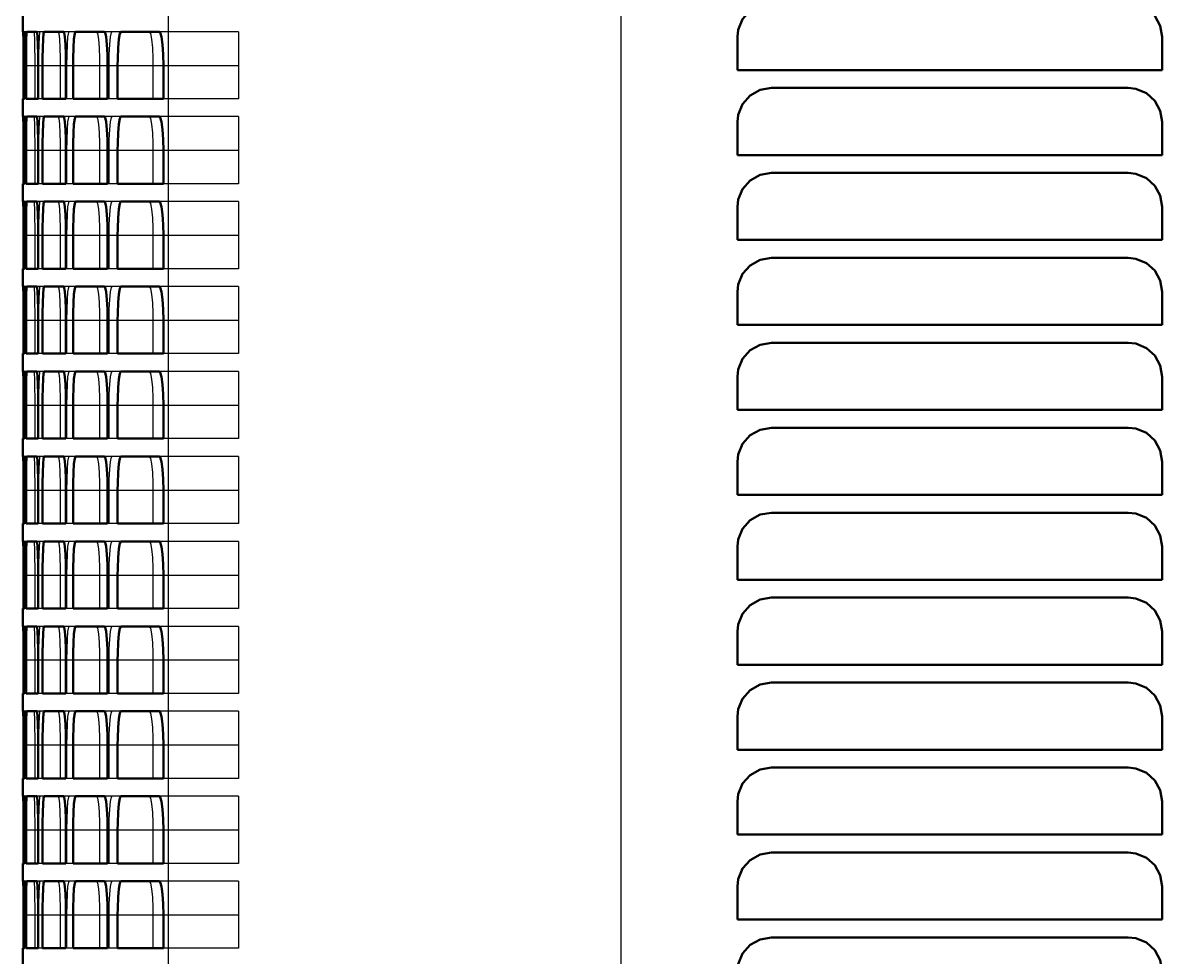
# Model space of a CAD drawing. Header units: inches. Extents: x 0 to 44.8, y 0 to 41.5.
# Drawn here: x 0.23 to 6.94, y 15.13 to 20.63 of the extents above; entities that cross this region are included whole.
import ezdxf

# ---------------------------------------------------------------- set-up
doc = ezdxf.new("R2010")
doc.units = ezdxf.units.IN
doc.header["$MEASUREMENT"] = 0
doc.linetypes.add('Dashed', pattern=[2, 1, -1])
for name, color, linetype, lineweight in [('AM_0', 7, 'Continuous', 50), ('AM_4', 3, 'Continuous', 25), ('AM_9', 6, 'Dashed', 25)]:
    doc.layers.add(name, color=color, linetype=linetype, lineweight=lineweight)

msp = doc.modelspace()

# ---------------------------------------------------------------- linework, layer by layer
at = {"layer": 'AM_0'}
for p, q in [((0.23, 20.686), (0.23, 20.581)), ((0.23727, 20.581), (0.23, 20.581)), ((0.31284, 20.581), (0.25301, 20.581)), ((0.4706, 20.581), (0.35552, 20.581)), ((0.71089, 20.581), (0.5403, 20.581)), ((1.0342, 20.581), (0.80776, 20.581)), ((4.436, 20.55), (4.436, 20.355)), ((6.936, 20.355), (6.936, 20.55)), ((0.23407, 20.381), (0.23407, 20.186)), ((0.23965, 20.186), (0.23965, 20.381)), ((0.24925, 20.381), (0.24925, 20.186)), ((0.32047, 20.186), (0.32047, 20.381)), ((0.34649, 20.381), (0.34649, 20.186)), ((0.48351, 20.186), (0.48351, 20.381)), ((0.526, 20.381), (0.526, 20.186)), ((0.72909, 20.186), (0.72909, 20.381)), ((0.78815, 20.381), (0.78815, 20.186)), ((1.05774, 20.186), (1.05774, 20.381)), ((4.436, 20.355), (6.936, 20.355)), ((0.23, 20.186), (0.23965, 20.186)), ((0.23, 20.186), (0.23, 20.081)), ((0.24925, 20.186), (0.32047, 20.186)), ((0.34649, 20.186), (0.48351, 20.186)), ((0.526, 20.186), (0.72909, 20.186)), ((0.78815, 20.186), (1.05774, 20.186)), ((6.736, 20.25), (4.636, 20.25)), ((0.23727, 20.081), (0.23, 20.081)), ((0.31284, 20.081), (0.25301, 20.081)), ((0.4706, 20.081), (0.35552, 20.081)), ((0.71089, 20.081), (0.5403, 20.081)), ((1.0342, 20.081), (0.80776, 20.081)), ((4.436, 20.05), (4.436, 19.855)), ((6.936, 19.855), (6.936, 20.05)), ((0.23407, 19.881), (0.23407, 19.686)), ((0.23965, 19.686), (0.23965, 19.881)), ((0.24925, 19.881), (0.24925, 19.686)), ((0.32047, 19.686), (0.32047, 19.881)), ((0.34649, 19.881), (0.34649, 19.686)), ((0.48351, 19.686), (0.48351, 19.881)), ((0.526, 19.881), (0.526, 19.686)), ((0.72909, 19.686), (0.72909, 19.881)), ((0.78815, 19.881), (0.78815, 19.686)), ((1.05774, 19.686), (1.05774, 19.881)), ((4.436, 19.855), (6.936, 19.855)), ((6.736, 19.75), (4.636, 19.75)), ((0.23, 19.686), (0.23965, 19.686)), ((0.23, 19.686), (0.23, 19.581)), ((0.24925, 19.686), (0.32047, 19.686)), ((0.34649, 19.686), (0.48351, 19.686)), ((0.526, 19.686), (0.72909, 19.686)), ((0.78815, 19.686), (1.05774, 19.686)), ((0.23727, 19.581), (0.23, 19.581)), ((0.31284, 19.581), (0.25301, 19.581)), ((0.4706, 19.581), (0.35552, 19.581)), ((0.71089, 19.581), (0.5403, 19.581)), ((1.0342, 19.581), (0.80776, 19.581)), ((4.436, 19.55), (4.436, 19.355)), ((6.936, 19.355), (6.936, 19.55)), ((0.23407, 19.381), (0.23407, 19.186)), ((0.23965, 19.186), (0.23965, 19.381)), ((0.24925, 19.381), (0.24925, 19.186)), ((0.32047, 19.186), (0.32047, 19.381)), ((0.34649, 19.381), (0.34649, 19.186)), ((0.48351, 19.186), (0.48351, 19.381)), ((0.526, 19.381), (0.526, 19.186)), ((0.72909, 19.186), (0.72909, 19.381)), ((0.78815, 19.381), (0.78815, 19.186)), ((1.05774, 19.186), (1.05774, 19.381)), ((4.436, 19.355), (6.936, 19.355)), ((6.736, 19.25), (4.636, 19.25)), ((0.23, 19.186), (0.23965, 19.186)), ((0.23, 19.186), (0.23, 19.081)), ((0.24925, 19.186), (0.32047, 19.186)), ((0.34649, 19.186), (0.48351, 19.186)), ((0.526, 19.186), (0.72909, 19.186)), ((0.78815, 19.186), (1.05774, 19.186)), ((0.23727, 19.081), (0.23, 19.081)), ((0.31284, 19.081), (0.25301, 19.081)), ((0.4706, 19.081), (0.35552, 19.081)), ((0.71089, 19.081), (0.5403, 19.081)), ((1.0342, 19.081), (0.80776, 19.081)), ((4.436, 19.05), (4.436, 18.855)), ((6.936, 18.855), (6.936, 19.05)), ((0.23407, 18.881), (0.23407, 18.686)), ((0.23965, 18.686), (0.23965, 18.881)), ((0.24925, 18.881), (0.24925, 18.686)), ((0.32047, 18.686), (0.32047, 18.881)), ((0.34649, 18.881), (0.34649, 18.686)), ((0.48351, 18.686), (0.48351, 18.881)), ((0.526, 18.881), (0.526, 18.686)), ((0.72909, 18.686), (0.72909, 18.881)), ((0.78815, 18.881), (0.78815, 18.686)), ((1.05774, 18.686), (1.05774, 18.881)), ((4.436, 18.855), (6.936, 18.855)), ((6.736, 18.75), (4.636, 18.75)), ((0.23, 18.686), (0.23965, 18.686)), ((0.23, 18.686), (0.23, 18.581)), ((0.24925, 18.686), (0.32047, 18.686)), ((0.34649, 18.686), (0.48351, 18.686)), ((0.526, 18.686), (0.72909, 18.686)), ((0.78815, 18.686), (1.05774, 18.686)), ((0.23727, 18.581), (0.23, 18.581)), ((0.31284, 18.581), (0.25301, 18.581)), ((0.4706, 18.581), (0.35552, 18.581)), ((0.71089, 18.581), (0.5403, 18.581)), ((1.0342, 18.581), (0.80776, 18.581)), ((4.436, 18.55), (4.436, 18.355)), ((6.936, 18.355), (6.936, 18.55)), ((0.23407, 18.381), (0.23407, 18.186)), ((0.23965, 18.186), (0.23965, 18.381)), ((0.24925, 18.381), (0.24925, 18.186)), ((0.32047, 18.186), (0.32047, 18.381)), ((0.34649, 18.381), (0.34649, 18.186)), ((0.48351, 18.186), (0.48351, 18.381)), ((0.526, 18.381), (0.526, 18.186)), ((0.72909, 18.186), (0.72909, 18.381)), ((0.78815, 18.381), (0.78815, 18.186)), ((1.05774, 18.186), (1.05774, 18.381)), ((4.436, 18.355), (6.936, 18.355)), ((6.736, 18.25), (4.636, 18.25)), ((0.23, 18.186), (0.23965, 18.186)), ((0.23, 18.186), (0.23, 18.081)), ((0.24925, 18.186), (0.32047, 18.186)), ((0.34649, 18.186), (0.48351, 18.186)), ((0.526, 18.186), (0.72909, 18.186)), ((0.78815, 18.186), (1.05774, 18.186)), ((0.23727, 18.081), (0.23, 18.081)), ((0.31284, 18.081), (0.25301, 18.081)), ((0.4706, 18.081), (0.35552, 18.081)), ((0.71089, 18.081), (0.5403, 18.081)), ((1.0342, 18.081), (0.80776, 18.081)), ((4.436, 18.05), (4.436, 17.855)), ((6.936, 17.855), (6.936, 18.05)), ((0.23407, 17.881), (0.23407, 17.686)), ((0.23965, 17.686), (0.23965, 17.881)), ((0.24925, 17.881), (0.24925, 17.686)), ((0.32047, 17.686), (0.32047, 17.881)), ((0.34649, 17.881), (0.34649, 17.686)), ((0.48351, 17.686), (0.48351, 17.881)), ((0.526, 17.881), (0.526, 17.686)), ((0.72909, 17.686), (0.72909, 17.881)), ((0.78815, 17.881), (0.78815, 17.686)), ((1.05774, 17.686), (1.05774, 17.881)), ((4.436, 17.855), (6.936, 17.855)), ((6.736, 17.75), (4.636, 17.75)), ((0.23, 17.686), (0.23965, 17.686)), ((0.23, 17.686), (0.23, 17.581)), ((0.24925, 17.686), (0.32047, 17.686)), ((0.34649, 17.686), (0.48351, 17.686)), ((0.526, 17.686), (0.72909, 17.686)), ((0.78815, 17.686), (1.05774, 17.686)), ((0.23727, 17.581), (0.23, 17.581)), ((0.31284, 17.581), (0.25301, 17.581)), ((0.4706, 17.581), (0.35552, 17.581)), ((0.71089, 17.581), (0.5403, 17.581)), ((1.0342, 17.581), (0.80776, 17.581)), ((4.436, 17.55), (4.436, 17.355)), ((6.936, 17.355), (6.936, 17.55)), ((0.23407, 17.381), (0.23407, 17.186)), ((0.23965, 17.186), (0.23965, 17.381)), ((0.24925, 17.381), (0.24925, 17.186)), ((0.32047, 17.186), (0.32047, 17.381)), ((0.34649, 17.381), (0.34649, 17.186)), ((0.48351, 17.186), (0.48351, 17.381)), ((0.526, 17.381), (0.526, 17.186)), ((0.72909, 17.186), (0.72909, 17.381)), ((0.78815, 17.381), (0.78815, 17.186)), ((1.05774, 17.186), (1.05774, 17.381)), ((4.436, 17.355), (6.936, 17.355)), ((6.736, 17.25), (4.636, 17.25)), ((0.23, 17.186), (0.23965, 17.186)), ((0.23, 17.186), (0.23, 17.081)), ((0.24925, 17.186), (0.32047, 17.186)), ((0.34649, 17.186), (0.48351, 17.186)), ((0.526, 17.186), (0.72909, 17.186)), ((0.78815, 17.186), (1.05774, 17.186)), ((0.23727, 17.081), (0.23, 17.081)), ((0.31284, 17.081), (0.25301, 17.081)), ((0.4706, 17.081), (0.35552, 17.081)), ((0.71089, 17.081), (0.5403, 17.081)), ((1.0342, 17.081), (0.80776, 17.081)), ((4.436, 17.05), (4.436, 16.855)), ((6.936, 16.855), (6.936, 17.05)), ((0.23407, 16.881), (0.23407, 16.686)), ((0.23965, 16.686), (0.23965, 16.881)), ((0.24925, 16.881), (0.24925, 16.686)), ((0.32047, 16.686), (0.32047, 16.881)), ((0.34649, 16.881), (0.34649, 16.686)), ((0.48351, 16.686), (0.48351, 16.881)), ((0.526, 16.881), (0.526, 16.686)), ((0.72909, 16.686), (0.72909, 16.881)), ((0.78815, 16.881), (0.78815, 16.686)), ((1.05774, 16.686), (1.05774, 16.881)), ((4.436, 16.855), (6.936, 16.855)), ((6.736, 16.75), (4.636, 16.75)), ((0.23, 16.686), (0.23965, 16.686)), ((0.23, 16.686), (0.23, 16.581)), ((0.24925, 16.686), (0.32047, 16.686)), ((0.34649, 16.686), (0.48351, 16.686)), ((0.526, 16.686), (0.72909, 16.686)), ((0.78815, 16.686), (1.05774, 16.686)), ((0.23727, 16.581), (0.23, 16.581)), ((0.31284, 16.581), (0.25301, 16.581)), ((0.4706, 16.581), (0.35552, 16.581)), ((0.71089, 16.581), (0.5403, 16.581)), ((1.0342, 16.581), (0.80776, 16.581)), ((4.436, 16.55), (4.436, 16.355)), ((6.936, 16.355), (6.936, 16.55)), ((0.23407, 16.381), (0.23407, 16.186)), ((0.23965, 16.186), (0.23965, 16.381)), ((0.24925, 16.381), (0.24925, 16.186)), ((0.32047, 16.186), (0.32047, 16.381)), ((0.34649, 16.381), (0.34649, 16.186)), ((0.48351, 16.186), (0.48351, 16.381)), ((0.526, 16.381), (0.526, 16.186)), ((0.72909, 16.186), (0.72909, 16.381)), ((0.78815, 16.381), (0.78815, 16.186)), ((1.05774, 16.186), (1.05774, 16.381)), ((4.436, 16.355), (6.936, 16.355)), ((6.736, 16.25), (4.636, 16.25)), ((0.23, 16.186), (0.23965, 16.186)), ((0.23, 16.186), (0.23, 16.081)), ((0.24925, 16.186), (0.32047, 16.186)), ((0.34649, 16.186), (0.48351, 16.186)), ((0.526, 16.186), (0.72909, 16.186)), ((0.78815, 16.186), (1.05774, 16.186)), ((0.23727, 16.081), (0.23, 16.081)), ((0.31284, 16.081), (0.25301, 16.081)), ((0.4706, 16.081), (0.35552, 16.081)), ((0.71089, 16.081), (0.5403, 16.081)), ((1.0342, 16.081), (0.80776, 16.081)), ((4.436, 16.05), (4.436, 15.855)), ((6.936, 15.855), (6.936, 16.05)), ((0.23407, 15.881), (0.23407, 15.686)), ((0.23965, 15.686), (0.23965, 15.881)), ((0.24925, 15.881), (0.24925, 15.686)), ((0.32047, 15.686), (0.32047, 15.881)), ((0.34649, 15.881), (0.34649, 15.686)), ((0.48351, 15.686), (0.48351, 15.881)), ((0.526, 15.881), (0.526, 15.686)), ((0.72909, 15.686), (0.72909, 15.881)), ((0.78815, 15.881), (0.78815, 15.686)), ((1.05774, 15.686), (1.05774, 15.881)), ((4.436, 15.855), (6.936, 15.855)), ((6.736, 15.75), (4.636, 15.75)), ((0.23, 15.686), (0.23965, 15.686)), ((0.23, 15.686), (0.23, 15.581)), ((0.24925, 15.686), (0.32047, 15.686)), ((0.34649, 15.686), (0.48351, 15.686)), ((0.526, 15.686), (0.72909, 15.686)), ((0.78815, 15.686), (1.05774, 15.686)), ((0.23727, 15.581), (0.23, 15.581)), ((0.31284, 15.581), (0.25301, 15.581)), ((0.4706, 15.581), (0.35552, 15.581)), ((0.71089, 15.581), (0.5403, 15.581)), ((1.0342, 15.581), (0.80776, 15.581)), ((4.436, 15.55), (4.436, 15.355)), ((6.936, 15.355), (6.936, 15.55)), ((0.23407, 15.381), (0.23407, 15.186)), ((0.23965, 15.186), (0.23965, 15.381)), ((0.24925, 15.381), (0.24925, 15.186)), ((0.32047, 15.186), (0.32047, 15.381)), ((0.34649, 15.381), (0.34649, 15.186)), ((0.48351, 15.186), (0.48351, 15.381)), ((0.526, 15.381), (0.526, 15.186)), ((0.72909, 15.186), (0.72909, 15.381)), ((0.78815, 15.381), (0.78815, 15.186)), ((1.05774, 15.186), (1.05774, 15.381)), ((4.436, 15.355), (6.936, 15.355)), ((6.736, 15.25), (4.636, 15.25)), ((0.23, 15.186), (0.23965, 15.186)), ((0.23, 15.186), (0.23, 15.081)), ((0.24925, 15.186), (0.32047, 15.186)), ((0.34649, 15.186), (0.48351, 15.186)), ((0.526, 15.186), (0.72909, 15.186)), ((0.78815, 15.186), (1.05774, 15.186))]:
    msp.add_line(p, q, dxfattribs=at)
for points in [[(4.636, 20.75), (4.56948, 20.73861), (4.51045, 20.70569), (4.4658, 20.65503), (4.44061, 20.59268), (4.436, 20.55)], [(6.936, 20.55), (6.9248, 20.61599), (6.8925, 20.67453), (6.84268, 20.71917), (6.78074, 20.74493), (6.736, 20.75)], [(0.23258, 20.581), (0.23304, 20.56973), (0.23347, 20.53717), (0.23382, 20.48701), (0.23403, 20.4249), (0.23407, 20.381)], [(0.23965, 20.381), (0.23951, 20.4472), (0.2391, 20.50593), (0.23849, 20.55058), (0.23777, 20.57612), (0.23727, 20.581)], [(0.25301, 20.581), (0.25173, 20.56972), (0.25062, 20.53716), (0.2498, 20.48699), (0.24934, 20.42487), (0.24925, 20.381)], [(0.32047, 20.381), (0.32003, 20.44716), (0.31877, 20.50587), (0.31685, 20.55052), (0.31449, 20.57609), (0.31284, 20.581)], [(0.35552, 20.581), (0.35249, 20.56971), (0.34984, 20.5371), (0.34784, 20.48686), (0.34671, 20.42471), (0.34649, 20.381)], [(0.48351, 20.381), (0.48277, 20.4471), (0.48066, 20.50574), (0.47742, 20.55039), (0.47343, 20.57603), (0.4706, 20.581)], [(0.5403, 20.581), (0.53552, 20.56968), (0.53131, 20.53698), (0.52814, 20.48663), (0.52634, 20.42442), (0.526, 20.381)], [(0.72909, 20.381), (0.72806, 20.44699), (0.7251, 20.50555), (0.72055, 20.55019), (0.71493, 20.57594), (0.71089, 20.581)], [(0.80776, 20.581), (0.80121, 20.56964), (0.79543, 20.53681), (0.79107, 20.48628), (0.78861, 20.424), (0.78815, 20.381)], [(1.05774, 20.381), (1.05641, 20.44686), (1.05261, 20.50529), (1.04676, 20.54993), (1.03949, 20.57583), (1.0342, 20.581)], [(4.636, 20.25), (4.56948, 20.23861), (4.51045, 20.20569), (4.4658, 20.15503), (4.44061, 20.09268), (4.436, 20.05)], [(6.936, 20.05), (6.9248, 20.11599), (6.8925, 20.17453), (6.84268, 20.21917), (6.78074, 20.24493), (6.736, 20.25)], [(0.23258, 20.081), (0.23304, 20.06973), (0.23347, 20.03717), (0.23382, 19.98701), (0.23403, 19.9249), (0.23407, 19.881)], [(0.23965, 19.881), (0.23951, 19.9472), (0.2391, 20.00593), (0.23849, 20.05058), (0.23777, 20.07612), (0.23727, 20.081)], [(0.25301, 20.081), (0.25173, 20.06972), (0.25062, 20.03716), (0.2498, 19.98699), (0.24934, 19.92487), (0.24925, 19.881)], [(0.32047, 19.881), (0.32003, 19.94716), (0.31877, 20.00587), (0.31685, 20.05052), (0.31449, 20.07609), (0.31284, 20.081)], [(0.35552, 20.081), (0.35249, 20.06971), (0.34984, 20.0371), (0.34784, 19.98686), (0.34671, 19.92471), (0.34649, 19.881)], [(0.48351, 19.881), (0.48277, 19.9471), (0.48066, 20.00574), (0.47742, 20.05039), (0.47343, 20.07603), (0.4706, 20.081)], [(0.5403, 20.081), (0.53552, 20.06968), (0.53131, 20.03698), (0.52814, 19.98663), (0.52634, 19.92442), (0.526, 19.881)], [(0.72909, 19.881), (0.72806, 19.94699), (0.7251, 20.00555), (0.72055, 20.05019), (0.71493, 20.07594), (0.71089, 20.081)], [(0.80776, 20.081), (0.80121, 20.06964), (0.79543, 20.03681), (0.79107, 19.98628), (0.78861, 19.924), (0.78815, 19.881)], [(1.05774, 19.881), (1.05641, 19.94686), (1.05261, 20.00529), (1.04676, 20.04993), (1.03949, 20.07583), (1.0342, 20.081)], [(4.636, 19.75), (4.56948, 19.73861), (4.51045, 19.70569), (4.4658, 19.65503), (4.44061, 19.59268), (4.436, 19.55)], [(6.936, 19.55), (6.9248, 19.61599), (6.8925, 19.67453), (6.84268, 19.71917), (6.78074, 19.74493), (6.736, 19.75)], [(0.23258, 19.581), (0.23304, 19.56973), (0.23347, 19.53717), (0.23382, 19.48701), (0.23403, 19.4249), (0.23407, 19.381)], [(0.23965, 19.381), (0.23951, 19.4472), (0.2391, 19.50593), (0.23849, 19.55058), (0.23777, 19.57612), (0.23727, 19.581)], [(0.25301, 19.581), (0.25173, 19.56972), (0.25062, 19.53716), (0.2498, 19.48699), (0.24934, 19.42487), (0.24925, 19.381)], [(0.32047, 19.381), (0.32003, 19.44716), (0.31877, 19.50587), (0.31685, 19.55052), (0.31449, 19.57609), (0.31284, 19.581)], [(0.35552, 19.581), (0.35249, 19.56971), (0.34984, 19.5371), (0.34784, 19.48686), (0.34671, 19.42471), (0.34649, 19.381)], [(0.48351, 19.381), (0.48277, 19.4471), (0.48066, 19.50574), (0.47742, 19.55039), (0.47343, 19.57603), (0.4706, 19.581)], [(0.5403, 19.581), (0.53552, 19.56968), (0.53131, 19.53698), (0.52814, 19.48663), (0.52634, 19.42442), (0.526, 19.381)], [(0.72909, 19.381), (0.72806, 19.44699), (0.7251, 19.50555), (0.72055, 19.55019), (0.71493, 19.57594), (0.71089, 19.581)], [(0.80776, 19.581), (0.80121, 19.56964), (0.79543, 19.53681), (0.79107, 19.48628), (0.78861, 19.424), (0.78815, 19.381)], [(1.05774, 19.381), (1.05641, 19.44686), (1.05261, 19.50529), (1.04676, 19.54993), (1.03949, 19.57583), (1.0342, 19.581)], [(4.636, 19.25), (4.56948, 19.23861), (4.51045, 19.20569), (4.4658, 19.15503), (4.44061, 19.09268), (4.436, 19.05)], [(6.936, 19.05), (6.9248, 19.11599), (6.8925, 19.17453), (6.84268, 19.21917), (6.78074, 19.24493), (6.736, 19.25)], [(0.23258, 19.081), (0.23304, 19.06973), (0.23347, 19.03717), (0.23382, 18.98701), (0.23403, 18.9249), (0.23407, 18.881)], [(0.23965, 18.881), (0.23951, 18.9472), (0.2391, 19.00593), (0.23849, 19.05058), (0.23777, 19.07612), (0.23727, 19.081)], [(0.25301, 19.081), (0.25173, 19.06972), (0.25062, 19.03716), (0.2498, 18.98699), (0.24934, 18.92487), (0.24925, 18.881)], [(0.32047, 18.881), (0.32003, 18.94716), (0.31877, 19.00587), (0.31685, 19.05052), (0.31449, 19.07609), (0.31284, 19.081)], [(0.35552, 19.081), (0.35249, 19.06971), (0.34984, 19.0371), (0.34784, 18.98686), (0.34671, 18.92471), (0.34649, 18.881)], [(0.48351, 18.881), (0.48277, 18.9471), (0.48066, 19.00574), (0.47742, 19.05039), (0.47343, 19.07603), (0.4706, 19.081)], [(0.5403, 19.081), (0.53552, 19.06968), (0.53131, 19.03698), (0.52814, 18.98663), (0.52634, 18.92442), (0.526, 18.881)], [(0.72909, 18.881), (0.72806, 18.94699), (0.7251, 19.00555), (0.72055, 19.05019), (0.71493, 19.07594), (0.71089, 19.081)], [(0.80776, 19.081), (0.80121, 19.06964), (0.79543, 19.03681), (0.79107, 18.98628), (0.78861, 18.924), (0.78815, 18.881)], [(1.05774, 18.881), (1.05641, 18.94686), (1.05261, 19.00529), (1.04676, 19.04993), (1.03949, 19.07583), (1.0342, 19.081)], [(4.636, 18.75), (4.56948, 18.73861), (4.51045, 18.70569), (4.4658, 18.65503), (4.44061, 18.59268), (4.436, 18.55)], [(6.936, 18.55), (6.9248, 18.61599), (6.8925, 18.67453), (6.84268, 18.71917), (6.78074, 18.74493), (6.736, 18.75)], [(0.23258, 18.581), (0.23304, 18.56973), (0.23347, 18.53717), (0.23382, 18.48701), (0.23403, 18.4249), (0.23407, 18.381)], [(0.23965, 18.381), (0.23951, 18.4472), (0.2391, 18.50593), (0.23849, 18.55058), (0.23777, 18.57612), (0.23727, 18.581)], [(0.25301, 18.581), (0.25173, 18.56972), (0.25062, 18.53716), (0.2498, 18.48699), (0.24934, 18.42487), (0.24925, 18.381)], [(0.32047, 18.381), (0.32003, 18.44716), (0.31877, 18.50587), (0.31685, 18.55052), (0.31449, 18.57609), (0.31284, 18.581)], [(0.35552, 18.581), (0.35249, 18.56971), (0.34984, 18.5371), (0.34784, 18.48686), (0.34671, 18.42471), (0.34649, 18.381)], [(0.48351, 18.381), (0.48277, 18.4471), (0.48066, 18.50574), (0.47742, 18.55039), (0.47343, 18.57603), (0.4706, 18.581)], [(0.5403, 18.581), (0.53552, 18.56968), (0.53131, 18.53698), (0.52814, 18.48663), (0.52634, 18.42442), (0.526, 18.381)], [(0.72909, 18.381), (0.72806, 18.44699), (0.7251, 18.50555), (0.72055, 18.55019), (0.71493, 18.57594), (0.71089, 18.581)], [(0.80776, 18.581), (0.80121, 18.56964), (0.79543, 18.53681), (0.79107, 18.48628), (0.78861, 18.424), (0.78815, 18.381)], [(1.05774, 18.381), (1.05641, 18.44686), (1.05261, 18.50529), (1.04676, 18.54993), (1.03949, 18.57583), (1.0342, 18.581)], [(4.636, 18.25), (4.56948, 18.23861), (4.51045, 18.20569), (4.4658, 18.15503), (4.44061, 18.09268), (4.436, 18.05)], [(6.936, 18.05), (6.9248, 18.11599), (6.8925, 18.17453), (6.84268, 18.21917), (6.78074, 18.24493), (6.736, 18.25)], [(0.23258, 18.081), (0.23304, 18.06973), (0.23347, 18.03717), (0.23382, 17.98701), (0.23403, 17.9249), (0.23407, 17.881)], [(0.23965, 17.881), (0.23951, 17.9472), (0.2391, 18.00593), (0.23849, 18.05058), (0.23777, 18.07612), (0.23727, 18.081)], [(0.25301, 18.081), (0.25173, 18.06972), (0.25062, 18.03716), (0.2498, 17.98699), (0.24934, 17.92487), (0.24925, 17.881)], [(0.32047, 17.881), (0.32003, 17.94716), (0.31877, 18.00587), (0.31685, 18.05052), (0.31449, 18.07609), (0.31284, 18.081)], [(0.35552, 18.081), (0.35249, 18.06971), (0.34984, 18.0371), (0.34784, 17.98686), (0.34671, 17.92471), (0.34649, 17.881)], [(0.48351, 17.881), (0.48277, 17.9471), (0.48066, 18.00574), (0.47742, 18.05039), (0.47343, 18.07603), (0.4706, 18.081)], [(0.5403, 18.081), (0.53552, 18.06968), (0.53131, 18.03698), (0.52814, 17.98663), (0.52634, 17.92442), (0.526, 17.881)], [(0.72909, 17.881), (0.72806, 17.94699), (0.7251, 18.00555), (0.72055, 18.05019), (0.71493, 18.07594), (0.71089, 18.081)], [(0.80776, 18.081), (0.80121, 18.06964), (0.79543, 18.03681), (0.79107, 17.98628), (0.78861, 17.924), (0.78815, 17.881)], [(1.05774, 17.881), (1.05641, 17.94686), (1.05261, 18.00529), (1.04676, 18.04993), (1.03949, 18.07583), (1.0342, 18.081)], [(4.636, 17.75), (4.56948, 17.73861), (4.51045, 17.70569), (4.4658, 17.65503), (4.44061, 17.59268), (4.436, 17.55)], [(6.936, 17.55), (6.9248, 17.61599), (6.8925, 17.67453), (6.84268, 17.71917), (6.78074, 17.74493), (6.736, 17.75)], [(0.23258, 17.581), (0.23304, 17.56973), (0.23347, 17.53717), (0.23382, 17.48701), (0.23403, 17.4249), (0.23407, 17.381)], [(0.23965, 17.381), (0.23951, 17.4472), (0.2391, 17.50593), (0.23849, 17.55058), (0.23777, 17.57612), (0.23727, 17.581)], [(0.25301, 17.581), (0.25173, 17.56972), (0.25062, 17.53716), (0.2498, 17.48699), (0.24934, 17.42487), (0.24925, 17.381)], [(0.32047, 17.381), (0.32003, 17.44716), (0.31877, 17.50587), (0.31685, 17.55052), (0.31449, 17.57609), (0.31284, 17.581)], [(0.35552, 17.581), (0.35249, 17.56971), (0.34984, 17.5371), (0.34784, 17.48686), (0.34671, 17.42471), (0.34649, 17.381)], [(0.48351, 17.381), (0.48277, 17.4471), (0.48066, 17.50574), (0.47742, 17.55039), (0.47343, 17.57603), (0.4706, 17.581)], [(0.5403, 17.581), (0.53552, 17.56968), (0.53131, 17.53698), (0.52814, 17.48663), (0.52634, 17.42442), (0.526, 17.381)], [(0.72909, 17.381), (0.72806, 17.44699), (0.7251, 17.50555), (0.72055, 17.55019), (0.71493, 17.57594), (0.71089, 17.581)], [(0.80776, 17.581), (0.80121, 17.56964), (0.79543, 17.53681), (0.79107, 17.48628), (0.78861, 17.424), (0.78815, 17.381)], [(1.05774, 17.381), (1.05641, 17.44686), (1.05261, 17.50529), (1.04676, 17.54993), (1.03949, 17.57583), (1.0342, 17.581)], [(4.636, 17.25), (4.56948, 17.23861), (4.51045, 17.20569), (4.4658, 17.15503), (4.44061, 17.09268), (4.436, 17.05)], [(6.936, 17.05), (6.9248, 17.11599), (6.8925, 17.17453), (6.84268, 17.21917), (6.78074, 17.24493), (6.736, 17.25)], [(0.23258, 17.081), (0.23304, 17.06973), (0.23347, 17.03717), (0.23382, 16.98701), (0.23403, 16.9249), (0.23407, 16.881)], [(0.23965, 16.881), (0.23951, 16.9472), (0.2391, 17.00593), (0.23849, 17.05058), (0.23777, 17.07612), (0.23727, 17.081)], [(0.25301, 17.081), (0.25173, 17.06972), (0.25062, 17.03716), (0.2498, 16.98699), (0.24934, 16.92487), (0.24925, 16.881)], [(0.32047, 16.881), (0.32003, 16.94716), (0.31877, 17.00587), (0.31685, 17.05052), (0.31449, 17.07609), (0.31284, 17.081)], [(0.35552, 17.081), (0.35249, 17.06971), (0.34984, 17.0371), (0.34784, 16.98686), (0.34671, 16.92471), (0.34649, 16.881)], [(0.48351, 16.881), (0.48277, 16.9471), (0.48066, 17.00574), (0.47742, 17.05039), (0.47343, 17.07603), (0.4706, 17.081)], [(0.5403, 17.081), (0.53552, 17.06968), (0.53131, 17.03698), (0.52814, 16.98663), (0.52634, 16.92442), (0.526, 16.881)], [(0.72909, 16.881), (0.72806, 16.94699), (0.7251, 17.00555), (0.72055, 17.05019), (0.71493, 17.07594), (0.71089, 17.081)], [(0.80776, 17.081), (0.80121, 17.06964), (0.79543, 17.03681), (0.79107, 16.98628), (0.78861, 16.924), (0.78815, 16.881)], [(1.05774, 16.881), (1.05641, 16.94686), (1.05261, 17.00529), (1.04676, 17.04993), (1.03949, 17.07583), (1.0342, 17.081)], [(4.636, 16.75), (4.56948, 16.73861), (4.51045, 16.70569), (4.4658, 16.65503), (4.44061, 16.59268), (4.436, 16.55)], [(6.936, 16.55), (6.9248, 16.61599), (6.8925, 16.67453), (6.84268, 16.71917), (6.78074, 16.74493), (6.736, 16.75)], [(0.23258, 16.581), (0.23304, 16.56973), (0.23347, 16.53717), (0.23382, 16.48701), (0.23403, 16.4249), (0.23407, 16.381)], [(0.23965, 16.381), (0.23951, 16.4472), (0.2391, 16.50593), (0.23849, 16.55058), (0.23777, 16.57612), (0.23727, 16.581)], [(0.25301, 16.581), (0.25173, 16.56972), (0.25062, 16.53716), (0.2498, 16.48699), (0.24934, 16.42487), (0.24925, 16.381)], [(0.32047, 16.381), (0.32003, 16.44716), (0.31877, 16.50587), (0.31685, 16.55052), (0.31449, 16.57609), (0.31284, 16.581)], [(0.35552, 16.581), (0.35249, 16.56971), (0.34984, 16.5371), (0.34784, 16.48686), (0.34671, 16.42471), (0.34649, 16.381)], [(0.48351, 16.381), (0.48277, 16.4471), (0.48066, 16.50574), (0.47742, 16.55039), (0.47343, 16.57603), (0.4706, 16.581)], [(0.5403, 16.581), (0.53552, 16.56968), (0.53131, 16.53698), (0.52814, 16.48663), (0.52634, 16.42442), (0.526, 16.381)], [(0.72909, 16.381), (0.72806, 16.44699), (0.7251, 16.50555), (0.72055, 16.55019), (0.71493, 16.57594), (0.71089, 16.581)], [(0.80776, 16.581), (0.80121, 16.56964), (0.79543, 16.53681), (0.79107, 16.48628), (0.78861, 16.424), (0.78815, 16.381)], [(1.05774, 16.381), (1.05641, 16.44686), (1.05261, 16.50529), (1.04676, 16.54993), (1.03949, 16.57583), (1.0342, 16.581)], [(4.636, 16.25), (4.56948, 16.23861), (4.51045, 16.20569), (4.4658, 16.15503), (4.44061, 16.09268), (4.436, 16.05)], [(6.936, 16.05), (6.9248, 16.11599), (6.8925, 16.17453), (6.84268, 16.21917), (6.78074, 16.24493), (6.736, 16.25)], [(0.23258, 16.081), (0.23304, 16.06973), (0.23347, 16.03717), (0.23382, 15.98701), (0.23403, 15.9249), (0.23407, 15.881)], [(0.23965, 15.881), (0.23951, 15.9472), (0.2391, 16.00593), (0.23849, 16.05058), (0.23777, 16.07612), (0.23727, 16.081)], [(0.25301, 16.081), (0.25173, 16.06972), (0.25062, 16.03716), (0.2498, 15.98699), (0.24934, 15.92487), (0.24925, 15.881)], [(0.32047, 15.881), (0.32003, 15.94716), (0.31877, 16.00587), (0.31685, 16.05052), (0.31449, 16.07609), (0.31284, 16.081)], [(0.35552, 16.081), (0.35249, 16.06971), (0.34984, 16.0371), (0.34784, 15.98686), (0.34671, 15.92471), (0.34649, 15.881)], [(0.48351, 15.881), (0.48277, 15.9471), (0.48066, 16.00574), (0.47742, 16.05039), (0.47343, 16.07603), (0.4706, 16.081)], [(0.5403, 16.081), (0.53552, 16.06968), (0.53131, 16.03698), (0.52814, 15.98663), (0.52634, 15.92442), (0.526, 15.881)], [(0.72909, 15.881), (0.72806, 15.94699), (0.7251, 16.00555), (0.72055, 16.05019), (0.71493, 16.07594), (0.71089, 16.081)], [(0.80776, 16.081), (0.80121, 16.06964), (0.79543, 16.03681), (0.79107, 15.98628), (0.78861, 15.924), (0.78815, 15.881)], [(1.05774, 15.881), (1.05641, 15.94686), (1.05261, 16.00529), (1.04676, 16.04993), (1.03949, 16.07583), (1.0342, 16.081)], [(4.636, 15.75), (4.56948, 15.73861), (4.51045, 15.70569), (4.4658, 15.65503), (4.44061, 15.59268), (4.436, 15.55)], [(6.936, 15.55), (6.9248, 15.61599), (6.8925, 15.67453), (6.84268, 15.71917), (6.78074, 15.74493), (6.736, 15.75)], [(0.23258, 15.581), (0.23304, 15.56973), (0.23347, 15.53717), (0.23382, 15.48701), (0.23403, 15.4249), (0.23407, 15.381)], [(0.23965, 15.381), (0.23951, 15.4472), (0.2391, 15.50593), (0.23849, 15.55058), (0.23777, 15.57612), (0.23727, 15.581)], [(0.25301, 15.581), (0.25173, 15.56972), (0.25062, 15.53716), (0.2498, 15.48699), (0.24934, 15.42487), (0.24925, 15.381)], [(0.32047, 15.381), (0.32003, 15.44716), (0.31877, 15.50587), (0.31685, 15.55052), (0.31449, 15.57609), (0.31284, 15.581)], [(0.35552, 15.581), (0.35249, 15.56971), (0.34984, 15.5371), (0.34784, 15.48686), (0.34671, 15.42471), (0.34649, 15.381)], [(0.48351, 15.381), (0.48277, 15.4471), (0.48066, 15.50574), (0.47742, 15.55039), (0.47343, 15.57603), (0.4706, 15.581)], [(0.5403, 15.581), (0.53552, 15.56968), (0.53131, 15.53698), (0.52814, 15.48663), (0.52634, 15.42442), (0.526, 15.381)], [(0.72909, 15.381), (0.72806, 15.44699), (0.7251, 15.50555), (0.72055, 15.55019), (0.71493, 15.57594), (0.71089, 15.581)], [(0.80776, 15.581), (0.80121, 15.56964), (0.79543, 15.53681), (0.79107, 15.48628), (0.78861, 15.424), (0.78815, 15.381)], [(1.05774, 15.381), (1.05641, 15.44686), (1.05261, 15.50529), (1.04676, 15.54993), (1.03949, 15.57583), (1.0342, 15.581)], [(4.636, 15.25), (4.56948, 15.23861), (4.51045, 15.20569), (4.4658, 15.15503), (4.44061, 15.09268), (4.436, 15.05)], [(6.936, 15.05), (6.9248, 15.11599), (6.8925, 15.17453), (6.84268, 15.21917), (6.78074, 15.24493), (6.736, 15.25)]]:
    msp.add_lwpolyline(points, dxfattribs=at)
at = {"layer": 'AM_4'}
for p, q in [((1.08584, 41.5), (1.08584, 1.625)), ((3.7489, 41.5), (3.7489, 1.625)), ((0.23965, 20.381), (0.23407, 20.381)), ((0.32047, 20.381), (0.24925, 20.381)), ((0.48351, 20.381), (0.34649, 20.381)), ((0.72909, 20.381), (0.526, 20.381)), ((1.05774, 20.381), (0.78815, 20.381)), ((0.23965, 19.881), (0.23407, 19.881)), ((0.32047, 19.881), (0.24925, 19.881)), ((0.48351, 19.881), (0.34649, 19.881)), ((0.72909, 19.881), (0.526, 19.881)), ((1.05774, 19.881), (0.78815, 19.881)), ((0.23965, 19.381), (0.23407, 19.381)), ((0.32047, 19.381), (0.24925, 19.381)), ((0.48351, 19.381), (0.34649, 19.381)), ((0.72909, 19.381), (0.526, 19.381)), ((1.05774, 19.381), (0.78815, 19.381)), ((0.23965, 18.881), (0.23407, 18.881)), ((0.32047, 18.881), (0.24925, 18.881)), ((0.48351, 18.881), (0.34649, 18.881)), ((0.72909, 18.881), (0.526, 18.881)), ((1.05774, 18.881), (0.78815, 18.881)), ((0.23965, 18.381), (0.23407, 18.381)), ((0.32047, 18.381), (0.24925, 18.381)), ((0.48351, 18.381), (0.34649, 18.381)), ((0.72909, 18.381), (0.526, 18.381)), ((1.05774, 18.381), (0.78815, 18.381)), ((0.23965, 17.881), (0.23407, 17.881)), ((0.32047, 17.881), (0.24925, 17.881)), ((0.48351, 17.881), (0.34649, 17.881)), ((0.72909, 17.881), (0.526, 17.881)), ((1.05774, 17.881), (0.78815, 17.881)), ((0.23965, 17.381), (0.23407, 17.381)), ((0.32047, 17.381), (0.24925, 17.381)), ((0.48351, 17.381), (0.34649, 17.381)), ((0.72909, 17.381), (0.526, 17.381)), ((1.05774, 17.381), (0.78815, 17.381)), ((0.23965, 16.881), (0.23407, 16.881)), ((0.32047, 16.881), (0.24925, 16.881)), ((0.48351, 16.881), (0.34649, 16.881)), ((0.72909, 16.881), (0.526, 16.881)), ((1.05774, 16.881), (0.78815, 16.881)), ((0.23965, 16.381), (0.23407, 16.381)), ((0.32047, 16.381), (0.24925, 16.381)), ((0.48351, 16.381), (0.34649, 16.381)), ((0.72909, 16.381), (0.526, 16.381)), ((1.05774, 16.381), (0.78815, 16.381)), ((0.23965, 15.881), (0.23407, 15.881)), ((0.32047, 15.881), (0.24925, 15.881)), ((0.48351, 15.881), (0.34649, 15.881)), ((0.72909, 15.881), (0.526, 15.881)), ((1.05774, 15.881), (0.78815, 15.881)), ((0.23965, 15.381), (0.23407, 15.381)), ((0.32047, 15.381), (0.24925, 15.381)), ((0.48351, 15.381), (0.34649, 15.381)), ((0.72909, 15.381), (0.526, 15.381)), ((1.05774, 15.381), (0.78815, 15.381))]:
    msp.add_line(p, q, dxfattribs=at)
at = {"layer": 'AM_9'}
for p, q in [((0.25301, 20.581), (0.23727, 20.581)), ((0.35552, 20.581), (0.31284, 20.581)), ((0.5403, 20.581), (0.4706, 20.581)), ((0.80776, 20.581), (0.71089, 20.581)), ((1.5, 20.581), (1.0342, 20.581)), ((1.5, 20.581), (1.5, 20.186)), ((0.24925, 20.381), (0.23965, 20.381)), ((0.24087, 20.186), (0.24087, 20.381)), ((0.30091, 20.381), (0.30091, 20.186)), ((0.34649, 20.381), (0.32047, 20.381)), ((0.32414, 20.186), (0.32414, 20.381)), ((0.44993, 20.381), (0.44993, 20.186)), ((0.526, 20.381), (0.48351, 20.381)), ((0.48962, 20.186), (0.48962, 20.381)), ((0.68143, 20.381), (0.68143, 20.186)), ((0.78815, 20.381), (0.72909, 20.381)), ((0.73767, 20.186), (0.73767, 20.381)), ((0.99589, 20.381), (0.99589, 20.186)), ((1.5, 20.381), (1.05774, 20.381)), ((0.24925, 20.186), (0.23965, 20.186)), ((0.34649, 20.186), (0.32047, 20.186)), ((0.526, 20.186), (0.48351, 20.186)), ((0.78815, 20.186), (0.72909, 20.186)), ((1.5, 20.186), (1.05774, 20.186)), ((0.25301, 20.081), (0.23727, 20.081)), ((0.35552, 20.081), (0.31284, 20.081)), ((0.5403, 20.081), (0.4706, 20.081)), ((0.80776, 20.081), (0.71089, 20.081)), ((1.5, 20.081), (1.0342, 20.081)), ((1.5, 20.081), (1.5, 19.686)), ((0.24925, 19.881), (0.23965, 19.881)), ((0.24087, 19.686), (0.24087, 19.881)), ((0.30091, 19.881), (0.30091, 19.686)), ((0.34649, 19.881), (0.32047, 19.881)), ((0.32414, 19.686), (0.32414, 19.881)), ((0.44993, 19.881), (0.44993, 19.686)), ((0.526, 19.881), (0.48351, 19.881)), ((0.48962, 19.686), (0.48962, 19.881)), ((0.68143, 19.881), (0.68143, 19.686)), ((0.78815, 19.881), (0.72909, 19.881)), ((0.73767, 19.686), (0.73767, 19.881)), ((0.99589, 19.881), (0.99589, 19.686)), ((1.5, 19.881), (1.05774, 19.881)), ((0.24925, 19.686), (0.23965, 19.686)), ((0.34649, 19.686), (0.32047, 19.686)), ((0.526, 19.686), (0.48351, 19.686)), ((0.78815, 19.686), (0.72909, 19.686)), ((1.5, 19.686), (1.05774, 19.686)), ((0.25301, 19.581), (0.23727, 19.581)), ((0.35552, 19.581), (0.31284, 19.581)), ((0.5403, 19.581), (0.4706, 19.581)), ((0.80776, 19.581), (0.71089, 19.581)), ((1.5, 19.581), (1.0342, 19.581)), ((1.5, 19.581), (1.5, 19.186)), ((0.24925, 19.381), (0.23965, 19.381)), ((0.24087, 19.186), (0.24087, 19.381)), ((0.30091, 19.381), (0.30091, 19.186)), ((0.34649, 19.381), (0.32047, 19.381)), ((0.32414, 19.186), (0.32414, 19.381)), ((0.44993, 19.381), (0.44993, 19.186)), ((0.526, 19.381), (0.48351, 19.381)), ((0.48962, 19.186), (0.48962, 19.381)), ((0.68143, 19.381), (0.68143, 19.186)), ((0.78815, 19.381), (0.72909, 19.381)), ((0.73767, 19.186), (0.73767, 19.381)), ((0.99589, 19.381), (0.99589, 19.186)), ((1.5, 19.381), (1.05774, 19.381)), ((0.24925, 19.186), (0.23965, 19.186)), ((0.34649, 19.186), (0.32047, 19.186)), ((0.526, 19.186), (0.48351, 19.186)), ((0.78815, 19.186), (0.72909, 19.186)), ((1.5, 19.186), (1.05774, 19.186)), ((0.25301, 19.081), (0.23727, 19.081)), ((0.35552, 19.081), (0.31284, 19.081)), ((0.5403, 19.081), (0.4706, 19.081)), ((0.80776, 19.081), (0.71089, 19.081)), ((1.5, 19.081), (1.0342, 19.081)), ((1.5, 19.081), (1.5, 18.686)), ((0.24925, 18.881), (0.23965, 18.881)), ((0.24087, 18.686), (0.24087, 18.881)), ((0.30091, 18.881), (0.30091, 18.686)), ((0.34649, 18.881), (0.32047, 18.881)), ((0.32414, 18.686), (0.32414, 18.881)), ((0.44993, 18.881), (0.44993, 18.686)), ((0.526, 18.881), (0.48351, 18.881)), ((0.48962, 18.686), (0.48962, 18.881)), ((0.68143, 18.881), (0.68143, 18.686)), ((0.78815, 18.881), (0.72909, 18.881)), ((0.73767, 18.686), (0.73767, 18.881)), ((0.99589, 18.881), (0.99589, 18.686)), ((1.5, 18.881), (1.05774, 18.881)), ((0.24925, 18.686), (0.23965, 18.686)), ((0.34649, 18.686), (0.32047, 18.686)), ((0.526, 18.686), (0.48351, 18.686)), ((0.78815, 18.686), (0.72909, 18.686)), ((1.5, 18.686), (1.05774, 18.686)), ((0.25301, 18.581), (0.23727, 18.581)), ((0.35552, 18.581), (0.31284, 18.581)), ((0.5403, 18.581), (0.4706, 18.581)), ((0.80776, 18.581), (0.71089, 18.581)), ((1.5, 18.581), (1.0342, 18.581)), ((1.5, 18.581), (1.5, 18.186)), ((0.24925, 18.381), (0.23965, 18.381)), ((0.24087, 18.186), (0.24087, 18.381)), ((0.30091, 18.381), (0.30091, 18.186)), ((0.34649, 18.381), (0.32047, 18.381)), ((0.32414, 18.186), (0.32414, 18.381)), ((0.44993, 18.381), (0.44993, 18.186)), ((0.526, 18.381), (0.48351, 18.381)), ((0.48962, 18.186), (0.48962, 18.381)), ((0.68143, 18.381), (0.68143, 18.186)), ((0.78815, 18.381), (0.72909, 18.381)), ((0.73767, 18.186), (0.73767, 18.381)), ((0.99589, 18.381), (0.99589, 18.186)), ((1.5, 18.381), (1.05774, 18.381)), ((0.24925, 18.186), (0.23965, 18.186)), ((0.34649, 18.186), (0.32047, 18.186)), ((0.526, 18.186), (0.48351, 18.186)), ((0.78815, 18.186), (0.72909, 18.186)), ((1.5, 18.186), (1.05774, 18.186)), ((0.25301, 18.081), (0.23727, 18.081)), ((0.35552, 18.081), (0.31284, 18.081)), ((0.5403, 18.081), (0.4706, 18.081)), ((0.80776, 18.081), (0.71089, 18.081)), ((1.5, 18.081), (1.0342, 18.081)), ((1.5, 18.081), (1.5, 17.686)), ((0.24925, 17.881), (0.23965, 17.881)), ((0.24087, 17.686), (0.24087, 17.881)), ((0.30091, 17.881), (0.30091, 17.686)), ((0.34649, 17.881), (0.32047, 17.881)), ((0.32414, 17.686), (0.32414, 17.881)), ((0.44993, 17.881), (0.44993, 17.686)), ((0.526, 17.881), (0.48351, 17.881)), ((0.48962, 17.686), (0.48962, 17.881)), ((0.68143, 17.881), (0.68143, 17.686)), ((0.78815, 17.881), (0.72909, 17.881)), ((0.73767, 17.686), (0.73767, 17.881)), ((0.99589, 17.881), (0.99589, 17.686)), ((1.5, 17.881), (1.05774, 17.881)), ((0.24925, 17.686), (0.23965, 17.686)), ((0.34649, 17.686), (0.32047, 17.686)), ((0.526, 17.686), (0.48351, 17.686)), ((0.78815, 17.686), (0.72909, 17.686)), ((1.5, 17.686), (1.05774, 17.686)), ((0.25301, 17.581), (0.23727, 17.581)), ((0.35552, 17.581), (0.31284, 17.581)), ((0.5403, 17.581), (0.4706, 17.581)), ((0.80776, 17.581), (0.71089, 17.581)), ((1.5, 17.581), (1.0342, 17.581)), ((1.5, 17.581), (1.5, 17.186)), ((0.24925, 17.381), (0.23965, 17.381)), ((0.24087, 17.186), (0.24087, 17.381)), ((0.30091, 17.381), (0.30091, 17.186)), ((0.34649, 17.381), (0.32047, 17.381)), ((0.32414, 17.186), (0.32414, 17.381)), ((0.44993, 17.381), (0.44993, 17.186)), ((0.526, 17.381), (0.48351, 17.381)), ((0.48962, 17.186), (0.48962, 17.381)), ((0.68143, 17.381), (0.68143, 17.186)), ((0.78815, 17.381), (0.72909, 17.381)), ((0.73767, 17.186), (0.73767, 17.381)), ((0.99589, 17.381), (0.99589, 17.186)), ((1.5, 17.381), (1.05774, 17.381)), ((0.24925, 17.186), (0.23965, 17.186)), ((0.34649, 17.186), (0.32047, 17.186)), ((0.526, 17.186), (0.48351, 17.186)), ((0.78815, 17.186), (0.72909, 17.186)), ((1.5, 17.186), (1.05774, 17.186)), ((0.25301, 17.081), (0.23727, 17.081)), ((0.35552, 17.081), (0.31284, 17.081)), ((0.5403, 17.081), (0.4706, 17.081)), ((0.80776, 17.081), (0.71089, 17.081)), ((1.5, 17.081), (1.0342, 17.081)), ((1.5, 17.081), (1.5, 16.686)), ((0.24925, 16.881), (0.23965, 16.881)), ((0.24087, 16.686), (0.24087, 16.881)), ((0.30091, 16.881), (0.30091, 16.686)), ((0.34649, 16.881), (0.32047, 16.881)), ((0.32414, 16.686), (0.32414, 16.881)), ((0.44993, 16.881), (0.44993, 16.686)), ((0.526, 16.881), (0.48351, 16.881)), ((0.48962, 16.686), (0.48962, 16.881)), ((0.68143, 16.881), (0.68143, 16.686)), ((0.78815, 16.881), (0.72909, 16.881)), ((0.73767, 16.686), (0.73767, 16.881)), ((0.99589, 16.881), (0.99589, 16.686)), ((1.5, 16.881), (1.05774, 16.881)), ((0.24925, 16.686), (0.23965, 16.686)), ((0.34649, 16.686), (0.32047, 16.686)), ((0.526, 16.686), (0.48351, 16.686)), ((0.78815, 16.686), (0.72909, 16.686)), ((1.5, 16.686), (1.05774, 16.686)), ((0.25301, 16.581), (0.23727, 16.581)), ((0.35552, 16.581), (0.31284, 16.581)), ((0.5403, 16.581), (0.4706, 16.581)), ((0.80776, 16.581), (0.71089, 16.581)), ((1.5, 16.581), (1.0342, 16.581)), ((1.5, 16.581), (1.5, 16.186)), ((0.24925, 16.381), (0.23965, 16.381)), ((0.24087, 16.186), (0.24087, 16.381)), ((0.30091, 16.381), (0.30091, 16.186)), ((0.34649, 16.381), (0.32047, 16.381)), ((0.32414, 16.186), (0.32414, 16.381)), ((0.44993, 16.381), (0.44993, 16.186)), ((0.526, 16.381), (0.48351, 16.381)), ((0.48962, 16.186), (0.48962, 16.381)), ((0.68143, 16.381), (0.68143, 16.186)), ((0.78815, 16.381), (0.72909, 16.381)), ((0.73767, 16.186), (0.73767, 16.381)), ((0.99589, 16.381), (0.99589, 16.186)), ((1.5, 16.381), (1.05774, 16.381)), ((0.24925, 16.186), (0.23965, 16.186)), ((0.34649, 16.186), (0.32047, 16.186)), ((0.526, 16.186), (0.48351, 16.186)), ((0.78815, 16.186), (0.72909, 16.186)), ((1.5, 16.186), (1.05774, 16.186)), ((0.25301, 16.081), (0.23727, 16.081)), ((0.35552, 16.081), (0.31284, 16.081)), ((0.5403, 16.081), (0.4706, 16.081)), ((0.80776, 16.081), (0.71089, 16.081)), ((1.5, 16.081), (1.0342, 16.081)), ((1.5, 16.081), (1.5, 15.686)), ((0.24925, 15.881), (0.23965, 15.881)), ((0.24087, 15.686), (0.24087, 15.881)), ((0.30091, 15.881), (0.30091, 15.686)), ((0.34649, 15.881), (0.32047, 15.881)), ((0.32414, 15.686), (0.32414, 15.881)), ((0.44993, 15.881), (0.44993, 15.686)), ((0.526, 15.881), (0.48351, 15.881)), ((0.48962, 15.686), (0.48962, 15.881)), ((0.68143, 15.881), (0.68143, 15.686)), ((0.78815, 15.881), (0.72909, 15.881)), ((0.73767, 15.686), (0.73767, 15.881)), ((0.99589, 15.881), (0.99589, 15.686)), ((1.5, 15.881), (1.05774, 15.881)), ((0.24925, 15.686), (0.23965, 15.686)), ((0.34649, 15.686), (0.32047, 15.686)), ((0.526, 15.686), (0.48351, 15.686)), ((0.78815, 15.686), (0.72909, 15.686)), ((1.5, 15.686), (1.05774, 15.686)), ((0.25301, 15.581), (0.23727, 15.581)), ((0.35552, 15.581), (0.31284, 15.581)), ((0.5403, 15.581), (0.4706, 15.581)), ((0.80776, 15.581), (0.71089, 15.581)), ((1.5, 15.581), (1.0342, 15.581)), ((1.5, 15.581), (1.5, 15.186)), ((0.24925, 15.381), (0.23965, 15.381)), ((0.24087, 15.186), (0.24087, 15.381)), ((0.30091, 15.381), (0.30091, 15.186)), ((0.34649, 15.381), (0.32047, 15.381)), ((0.32414, 15.186), (0.32414, 15.381)), ((0.44993, 15.381), (0.44993, 15.186)), ((0.526, 15.381), (0.48351, 15.381)), ((0.48962, 15.186), (0.48962, 15.381)), ((0.68143, 15.381), (0.68143, 15.186)), ((0.78815, 15.381), (0.72909, 15.381)), ((0.73767, 15.186), (0.73767, 15.381)), ((0.99589, 15.381), (0.99589, 15.186)), ((1.5, 15.381), (1.05774, 15.381)), ((0.24925, 15.186), (0.23965, 15.186)), ((0.34649, 15.186), (0.32047, 15.186)), ((0.526, 15.186), (0.48351, 15.186)), ((0.78815, 15.186), (0.72909, 15.186)), ((1.5, 15.186), (1.05774, 15.186))]:
    msp.add_line(p, q, dxfattribs=at)
for points in [[(0.24087, 20.381), (0.24102, 20.4472), (0.24147, 20.50593), (0.24218, 20.55058), (0.24308, 20.57612), (0.24374, 20.581)], [(0.29418, 20.581), (0.29637, 20.56972), (0.29835, 20.53713), (0.29987, 20.48693), (0.30075, 20.4248), (0.30091, 20.381)], [(0.32414, 20.381), (0.32459, 20.44716), (0.32589, 20.50586), (0.32791, 20.55051), (0.33044, 20.57609), (0.33226, 20.581)], [(0.43793, 20.581), (0.44187, 20.56969), (0.4454, 20.53704), (0.4481, 20.48674), (0.44964, 20.42456), (0.44993, 20.381)], [(0.48962, 20.381), (0.49036, 20.44709), (0.49252, 20.50573), (0.49585, 20.55038), (0.50002, 20.57603), (0.50302, 20.581)], [(0.66414, 20.581), (0.66984, 20.56966), (0.67493, 20.53689), (0.67881, 20.48645), (0.68102, 20.42419), (0.68143, 20.381)], [(0.73767, 20.381), (0.73871, 20.44699), (0.74171, 20.50554), (0.74635, 20.55018), (0.75215, 20.57594), (0.75636, 20.581)], [(0.97327, 20.581), (0.98076, 20.56961), (0.98743, 20.53669), (0.9925, 20.48604), (0.99537, 20.42369), (0.99589, 20.381)], [(0.24087, 19.881), (0.24102, 19.9472), (0.24147, 20.00593), (0.24218, 20.05058), (0.24308, 20.07612), (0.24374, 20.081)], [(0.29418, 20.081), (0.29637, 20.06972), (0.29835, 20.03713), (0.29987, 19.98693), (0.30075, 19.9248), (0.30091, 19.881)], [(0.32414, 19.881), (0.32459, 19.94716), (0.32589, 20.00586), (0.32791, 20.05051), (0.33044, 20.07609), (0.33226, 20.081)], [(0.43793, 20.081), (0.44187, 20.06969), (0.4454, 20.03704), (0.4481, 19.98674), (0.44964, 19.92456), (0.44993, 19.881)], [(0.48962, 19.881), (0.49036, 19.94709), (0.49252, 20.00573), (0.49585, 20.05038), (0.50002, 20.07603), (0.50302, 20.081)], [(0.66414, 20.081), (0.66984, 20.06966), (0.67493, 20.03689), (0.67881, 19.98645), (0.68102, 19.92419), (0.68143, 19.881)], [(0.73767, 19.881), (0.73871, 19.94699), (0.74171, 20.00554), (0.74635, 20.05018), (0.75215, 20.07594), (0.75636, 20.081)], [(0.97327, 20.081), (0.98076, 20.06961), (0.98743, 20.03669), (0.9925, 19.98604), (0.99537, 19.92369), (0.99589, 19.881)], [(0.24087, 19.381), (0.24102, 19.4472), (0.24147, 19.50593), (0.24218, 19.55058), (0.24308, 19.57612), (0.24374, 19.581)], [(0.29418, 19.581), (0.29637, 19.56972), (0.29835, 19.53713), (0.29987, 19.48693), (0.30075, 19.4248), (0.30091, 19.381)], [(0.32414, 19.381), (0.32459, 19.44716), (0.32589, 19.50586), (0.32791, 19.55051), (0.33044, 19.57609), (0.33226, 19.581)], [(0.43793, 19.581), (0.44187, 19.56969), (0.4454, 19.53704), (0.4481, 19.48674), (0.44964, 19.42456), (0.44993, 19.381)], [(0.48962, 19.381), (0.49036, 19.44709), (0.49252, 19.50573), (0.49585, 19.55038), (0.50002, 19.57603), (0.50302, 19.581)], [(0.66414, 19.581), (0.66984, 19.56966), (0.67493, 19.53689), (0.67881, 19.48645), (0.68102, 19.42419), (0.68143, 19.381)], [(0.73767, 19.381), (0.73871, 19.44699), (0.74171, 19.50554), (0.74635, 19.55018), (0.75215, 19.57594), (0.75636, 19.581)], [(0.97327, 19.581), (0.98076, 19.56961), (0.98743, 19.53669), (0.9925, 19.48604), (0.99537, 19.42369), (0.99589, 19.381)], [(0.24087, 18.881), (0.24102, 18.9472), (0.24147, 19.00593), (0.24218, 19.05058), (0.24308, 19.07612), (0.24374, 19.081)], [(0.29418, 19.081), (0.29637, 19.06972), (0.29835, 19.03713), (0.29987, 18.98693), (0.30075, 18.9248), (0.30091, 18.881)], [(0.32414, 18.881), (0.32459, 18.94716), (0.32589, 19.00586), (0.32791, 19.05051), (0.33044, 19.07609), (0.33226, 19.081)], [(0.43793, 19.081), (0.44187, 19.06969), (0.4454, 19.03704), (0.4481, 18.98674), (0.44964, 18.92456), (0.44993, 18.881)], [(0.48962, 18.881), (0.49036, 18.94709), (0.49252, 19.00573), (0.49585, 19.05038), (0.50002, 19.07603), (0.50302, 19.081)], [(0.66414, 19.081), (0.66984, 19.06966), (0.67493, 19.03689), (0.67881, 18.98645), (0.68102, 18.92419), (0.68143, 18.881)], [(0.73767, 18.881), (0.73871, 18.94699), (0.74171, 19.00554), (0.74635, 19.05018), (0.75215, 19.07594), (0.75636, 19.081)], [(0.97327, 19.081), (0.98076, 19.06961), (0.98743, 19.03669), (0.9925, 18.98604), (0.99537, 18.92369), (0.99589, 18.881)], [(0.24087, 18.381), (0.24102, 18.4472), (0.24147, 18.50593), (0.24218, 18.55058), (0.24308, 18.57612), (0.24374, 18.581)], [(0.29418, 18.581), (0.29637, 18.56972), (0.29835, 18.53713), (0.29987, 18.48693), (0.30075, 18.4248), (0.30091, 18.381)], [(0.32414, 18.381), (0.32459, 18.44716), (0.32589, 18.50586), (0.32791, 18.55051), (0.33044, 18.57609), (0.33226, 18.581)], [(0.43793, 18.581), (0.44187, 18.56969), (0.4454, 18.53704), (0.4481, 18.48674), (0.44964, 18.42456), (0.44993, 18.381)], [(0.48962, 18.381), (0.49036, 18.44709), (0.49252, 18.50573), (0.49585, 18.55038), (0.50002, 18.57603), (0.50302, 18.581)], [(0.66414, 18.581), (0.66984, 18.56966), (0.67493, 18.53689), (0.67881, 18.48645), (0.68102, 18.42419), (0.68143, 18.381)], [(0.73767, 18.381), (0.73871, 18.44699), (0.74171, 18.50554), (0.74635, 18.55018), (0.75215, 18.57594), (0.75636, 18.581)], [(0.97327, 18.581), (0.98076, 18.56961), (0.98743, 18.53669), (0.9925, 18.48604), (0.99537, 18.42369), (0.99589, 18.381)], [(0.24087, 17.881), (0.24102, 17.9472), (0.24147, 18.00593), (0.24218, 18.05058), (0.24308, 18.07612), (0.24374, 18.081)], [(0.29418, 18.081), (0.29637, 18.06972), (0.29835, 18.03713), (0.29987, 17.98693), (0.30075, 17.9248), (0.30091, 17.881)], [(0.32414, 17.881), (0.32459, 17.94716), (0.32589, 18.00586), (0.32791, 18.05051), (0.33044, 18.07609), (0.33226, 18.081)], [(0.43793, 18.081), (0.44187, 18.06969), (0.4454, 18.03704), (0.4481, 17.98674), (0.44964, 17.92456), (0.44993, 17.881)], [(0.48962, 17.881), (0.49036, 17.94709), (0.49252, 18.00573), (0.49585, 18.05038), (0.50002, 18.07603), (0.50302, 18.081)], [(0.66414, 18.081), (0.66984, 18.06966), (0.67493, 18.03689), (0.67881, 17.98645), (0.68102, 17.92419), (0.68143, 17.881)], [(0.73767, 17.881), (0.73871, 17.94699), (0.74171, 18.00554), (0.74635, 18.05018), (0.75215, 18.07594), (0.75636, 18.081)], [(0.97327, 18.081), (0.98076, 18.06961), (0.98743, 18.03669), (0.9925, 17.98604), (0.99537, 17.92369), (0.99589, 17.881)], [(0.24087, 17.381), (0.24102, 17.4472), (0.24147, 17.50593), (0.24218, 17.55058), (0.24308, 17.57612), (0.24374, 17.581)], [(0.29418, 17.581), (0.29637, 17.56972), (0.29835, 17.53713), (0.29987, 17.48693), (0.30075, 17.4248), (0.30091, 17.381)], [(0.32414, 17.381), (0.32459, 17.44716), (0.32589, 17.50586), (0.32791, 17.55051), (0.33044, 17.57609), (0.33226, 17.581)], [(0.43793, 17.581), (0.44187, 17.56969), (0.4454, 17.53704), (0.4481, 17.48674), (0.44964, 17.42456), (0.44993, 17.381)], [(0.48962, 17.381), (0.49036, 17.44709), (0.49252, 17.50573), (0.49585, 17.55038), (0.50002, 17.57603), (0.50302, 17.581)], [(0.66414, 17.581), (0.66984, 17.56966), (0.67493, 17.53689), (0.67881, 17.48645), (0.68102, 17.42419), (0.68143, 17.381)], [(0.73767, 17.381), (0.73871, 17.44699), (0.74171, 17.50554), (0.74635, 17.55018), (0.75215, 17.57594), (0.75636, 17.581)], [(0.97327, 17.581), (0.98076, 17.56961), (0.98743, 17.53669), (0.9925, 17.48604), (0.99537, 17.42369), (0.99589, 17.381)], [(0.24087, 16.881), (0.24102, 16.9472), (0.24147, 17.00593), (0.24218, 17.05058), (0.24308, 17.07612), (0.24374, 17.081)], [(0.29418, 17.081), (0.29637, 17.06972), (0.29835, 17.03713), (0.29987, 16.98693), (0.30075, 16.9248), (0.30091, 16.881)], [(0.32414, 16.881), (0.32459, 16.94716), (0.32589, 17.00586), (0.32791, 17.05051), (0.33044, 17.07609), (0.33226, 17.081)], [(0.43793, 17.081), (0.44187, 17.06969), (0.4454, 17.03704), (0.4481, 16.98674), (0.44964, 16.92456), (0.44993, 16.881)], [(0.48962, 16.881), (0.49036, 16.94709), (0.49252, 17.00573), (0.49585, 17.05038), (0.50002, 17.07603), (0.50302, 17.081)], [(0.66414, 17.081), (0.66984, 17.06966), (0.67493, 17.03689), (0.67881, 16.98645), (0.68102, 16.92419), (0.68143, 16.881)], [(0.73767, 16.881), (0.73871, 16.94699), (0.74171, 17.00554), (0.74635, 17.05018), (0.75215, 17.07594), (0.75636, 17.081)], [(0.97327, 17.081), (0.98076, 17.06961), (0.98743, 17.03669), (0.9925, 16.98604), (0.99537, 16.92369), (0.99589, 16.881)], [(0.24087, 16.381), (0.24102, 16.4472), (0.24147, 16.50593), (0.24218, 16.55058), (0.24308, 16.57612), (0.24374, 16.581)], [(0.29418, 16.581), (0.29637, 16.56972), (0.29835, 16.53713), (0.29987, 16.48693), (0.30075, 16.4248), (0.30091, 16.381)], [(0.32414, 16.381), (0.32459, 16.44716), (0.32589, 16.50586), (0.32791, 16.55051), (0.33044, 16.57609), (0.33226, 16.581)], [(0.43793, 16.581), (0.44187, 16.56969), (0.4454, 16.53704), (0.4481, 16.48674), (0.44964, 16.42456), (0.44993, 16.381)], [(0.48962, 16.381), (0.49036, 16.44709), (0.49252, 16.50573), (0.49585, 16.55038), (0.50002, 16.57603), (0.50302, 16.581)], [(0.66414, 16.581), (0.66984, 16.56966), (0.67493, 16.53689), (0.67881, 16.48645), (0.68102, 16.42419), (0.68143, 16.381)], [(0.73767, 16.381), (0.73871, 16.44699), (0.74171, 16.50554), (0.74635, 16.55018), (0.75215, 16.57594), (0.75636, 16.581)], [(0.97327, 16.581), (0.98076, 16.56961), (0.98743, 16.53669), (0.9925, 16.48604), (0.99537, 16.42369), (0.99589, 16.381)], [(0.24087, 15.881), (0.24102, 15.9472), (0.24147, 16.00593), (0.24218, 16.05058), (0.24308, 16.07612), (0.24374, 16.081)], [(0.29418, 16.081), (0.29637, 16.06972), (0.29835, 16.03713), (0.29987, 15.98693), (0.30075, 15.9248), (0.30091, 15.881)], [(0.32414, 15.881), (0.32459, 15.94716), (0.32589, 16.00586), (0.32791, 16.05051), (0.33044, 16.07609), (0.33226, 16.081)], [(0.43793, 16.081), (0.44187, 16.06969), (0.4454, 16.03704), (0.4481, 15.98674), (0.44964, 15.92456), (0.44993, 15.881)], [(0.48962, 15.881), (0.49036, 15.94709), (0.49252, 16.00573), (0.49585, 16.05038), (0.50002, 16.07603), (0.50302, 16.081)], [(0.66414, 16.081), (0.66984, 16.06966), (0.67493, 16.03689), (0.67881, 15.98645), (0.68102, 15.92419), (0.68143, 15.881)], [(0.73767, 15.881), (0.73871, 15.94699), (0.74171, 16.00554), (0.74635, 16.05018), (0.75215, 16.07594), (0.75636, 16.081)], [(0.97327, 16.081), (0.98076, 16.06961), (0.98743, 16.03669), (0.9925, 15.98604), (0.99537, 15.92369), (0.99589, 15.881)], [(0.24087, 15.381), (0.24102, 15.4472), (0.24147, 15.50593), (0.24218, 15.55058), (0.24308, 15.57612), (0.24374, 15.581)], [(0.29418, 15.581), (0.29637, 15.56972), (0.29835, 15.53713), (0.29987, 15.48693), (0.30075, 15.4248), (0.30091, 15.381)], [(0.32414, 15.381), (0.32459, 15.44716), (0.32589, 15.50586), (0.32791, 15.55051), (0.33044, 15.57609), (0.33226, 15.581)], [(0.43793, 15.581), (0.44187, 15.56969), (0.4454, 15.53704), (0.4481, 15.48674), (0.44964, 15.42456), (0.44993, 15.381)], [(0.48962, 15.381), (0.49036, 15.44709), (0.49252, 15.50573), (0.49585, 15.55038), (0.50002, 15.57603), (0.50302, 15.581)], [(0.66414, 15.581), (0.66984, 15.56966), (0.67493, 15.53689), (0.67881, 15.48645), (0.68102, 15.42419), (0.68143, 15.381)], [(0.73767, 15.381), (0.73871, 15.44699), (0.74171, 15.50554), (0.74635, 15.55018), (0.75215, 15.57594), (0.75636, 15.581)], [(0.97327, 15.581), (0.98076, 15.56961), (0.98743, 15.53669), (0.9925, 15.48604), (0.99537, 15.42369), (0.99589, 15.381)]]:
    msp.add_lwpolyline(points, dxfattribs=at)

doc.saveas('drawing.dxf')
